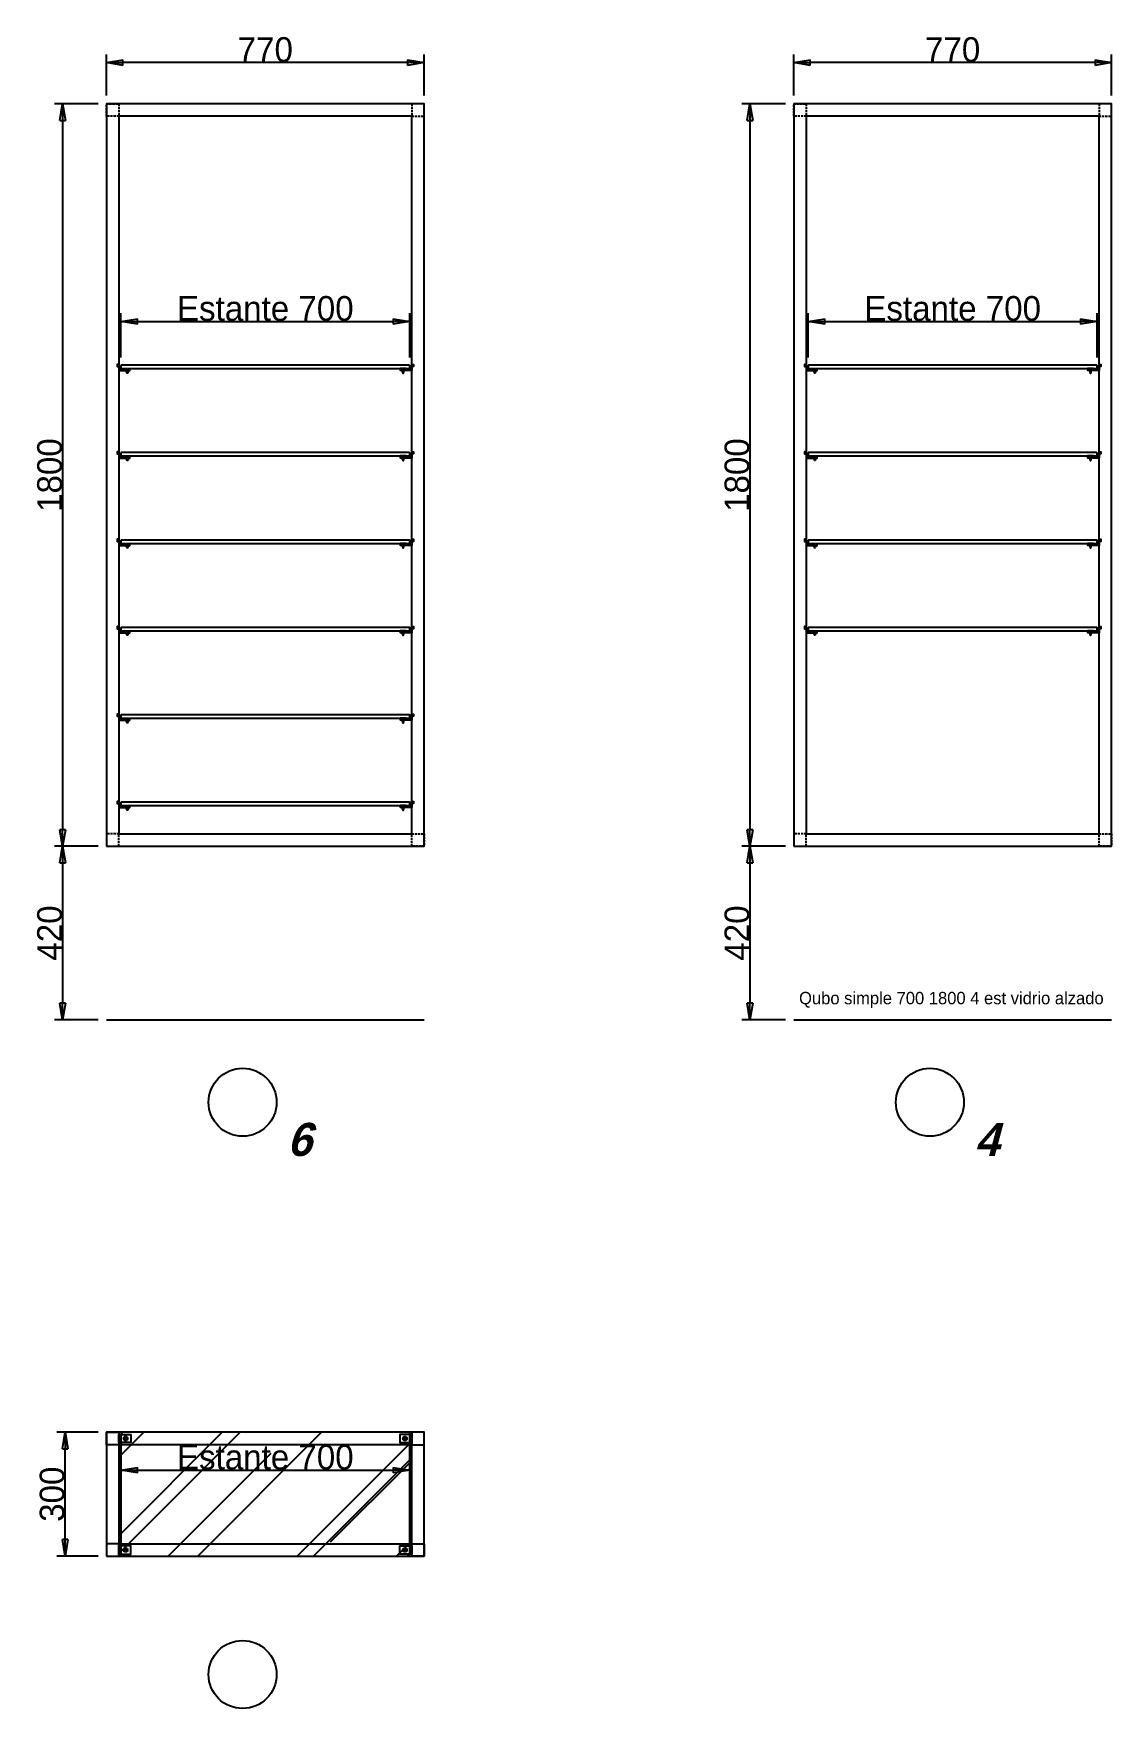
# Paper-space layout 'Jordi B.' of a CAD drawing. Header units: millimetres. Extents: x 23627 to 226976, y -18096 to 223844.
# Drawn here: x 51209 to 53821, y 109760 to 113820 of the extents above; entities that cross this region are included whole.
import ezdxf

# ---------------------------------------------------------------- set-up
doc = ezdxf.new("R2010")
doc.units = ezdxf.units.MM
doc.header["$PDMODE"] = 35
doc.header["$PDSIZE"] = 5
doc.linetypes.add('Discontinua JB', pattern=[0.75, 0.5, -0.25])
doc.layers.add('Bloques Estándar concep', color=7, linetype='Continuous', true_color=0x013e84)
for name, color, linetype in [('Cotas bloques dinámicos PM espacio', 140, 'Continuous'), ('Linea Capa Color 0000 JB', 7, 'Continuous'), ('Linea Capa Color 0202 Lila Parets JB', 202, 'Continuous')]:
    doc.layers.add(name, color=color, linetype=linetype)
doc.styles.add('Jordi Ava', font='Avant Garde MEdium BT.ttf')
doc.styles.add('Stylus BT JB', font='stylu.ttf', dxfattribs={"oblique": 15})
doc.dimstyles.new('Jordi Ava 2015', dxfattribs={"dimtxt": 60, "dimasz": 40, "dimexe": 20, "dimexo": 20, "dimgap": 0.09, "dimtad": 1, "dimdec": 0, "dimzin": 0, "dimdsep": 46, "dimtxsty": 'Jordi Ava', "dimblk": 'CLOSED', "dimcen": 1.5, "dimclrd": 7, "dimclre": 7, "dimclrt": 256, "dimadec": 0, "dimazin": 0, "dimtfac": 0.05, "dimtdec": 0, "dimtofl": 0, "dimtmove": 0, "dimatfit": 3, "dimldrblk": 'CLOSED', "dimfxl": 90, "dimtolj": 1, "dimtzin": 0, "dimlwd": -1, "dimlwe": -1, "dimarcsym": 0})

# ---------------------------------------------------------------- blocks, each defined once
blk = doc.blocks.new('_Closed')
at = {"color": 0, "linetype": 'ByBlock', "lineweight": -2}
for p, q in [((-1, 0.17), (0, 0)), ((-1, 0.17), (-1, -0.17)), ((0, 0), (-1, -0.17)), ((0, 0), (-1, 0))]:
    blk.add_line(p, q, dxfattribs=at)
blk = doc.blocks.new('*D5199')
at = {"layer": 'Cotas bloques dinámicos PM espacio', "color": 7, "ltscale": 10, "transparency": 16777216}
for p, q in [((51385.5, 113669.1), (51385.5, 113769.1)), ((52155.5, 113669.1), (52155.5, 113769.1)), ((52115.5, 113749.1), (51425.5, 113749.1))]:
    blk.add_line(p, q, dxfattribs=at)
at = {"layer": 'Defpoints', "color": 0, "ltscale": 10, "transparency": 16777216}
for p in [(51385.5, 113749.1), (51385.5, 113649.1), (52155.5, 113649.1)]:
    blk.add_point(p, dxfattribs=at)
at = {"layer": 'Cotas bloques dinámicos PM espacio', "color": 7, "ltscale": 10, "transparency": 16777216, "xscale": 40, "yscale": 40, "zscale": 40, "rotation": 180}
blk.add_blockref('_Closed', (51385.5, 113749.1), dxfattribs=at)
at = {"layer": 'Cotas bloques dinámicos PM espacio', "color": 7, "ltscale": 10, "transparency": 16777216, "xscale": 40, "yscale": 40, "zscale": 40}
blk.add_blockref('_Closed', (52155.5, 113749.1), dxfattribs=at)
at = {"layer": 'Cotas bloques dinámicos PM espacio', "ltscale": 10, "transparency": 16777216, "insert": (51770.5, 113780.4), "char_height": 60, "attachment_point": 5, "style": 'Jordi Ava'}
blk.add_mtext('\\A1;770', dxfattribs=at)
blk = doc.blocks.new('*D5200')
at = {"layer": 'Cotas bloques dinámicos PM espacio', "color": 7, "ltscale": 10, "transparency": 16777216}
for p, q in [((51365.5, 113649.1), (51259.4, 113649.1)), ((51279.4, 113609.1), (51279.4, 111889.6)), ((51365.5, 111849.6), (51259.4, 111849.6))]:
    blk.add_line(p, q, dxfattribs=at)
at = {"layer": 'Defpoints', "color": 0, "ltscale": 10, "transparency": 16777216}
for p in [(51385.5, 113649.1), (51279.4, 111849.6), (51385.5, 111849.6)]:
    blk.add_point(p, dxfattribs=at)
at = {"layer": 'Cotas bloques dinámicos PM espacio', "color": 7, "ltscale": 10, "transparency": 16777216, "xscale": 40, "yscale": 40, "zscale": 40}
for p, rotation in [((51279.4, 113649.1), 90), ((51279.4, 111849.6), 270)]:
    blk.add_blockref('_Closed', p, dxfattribs=dict(at, rotation=rotation))
at = {"layer": 'Cotas bloques dinámicos PM espacio', "ltscale": 10, "transparency": 16777216, "insert": (51248.1, 112749.4), "char_height": 60, "attachment_point": 5, "rotation": 90, "style": 'Jordi Ava'}
blk.add_mtext('\\A1;1800', dxfattribs=at)
blk = doc.blocks.new('*D5204')
at = {"layer": 'Cotas bloques dinámicos PM espacio', "color": 7, "ltscale": 10, "transparency": 16777216}
for p, q in [((35, 1605.4), (35, 1712.5)), ((735, 1605.4), (735, 1712.5)), ((75, 1692.5), (695, 1692.5))]:
    blk.add_line(p, q, dxfattribs=at)
at = {"layer": 'Defpoints', "color": 0, "ltscale": 10, "transparency": 16777216}
for p in [(735, 1692.5), (35, 1585.4), (735, 1585.4)]:
    blk.add_point(p, dxfattribs=at)
at = {"layer": 'Cotas bloques dinámicos PM espacio', "color": 7, "ltscale": 10, "transparency": 16777216, "xscale": 40, "yscale": 40, "zscale": 40, "rotation": 180}
blk.add_blockref('_Closed', (35, 1692.5), dxfattribs=at)
at = {"layer": 'Cotas bloques dinámicos PM espacio', "color": 7, "ltscale": 10, "transparency": 16777216, "xscale": 40, "yscale": 40, "zscale": 40}
blk.add_blockref('_Closed', (735, 1692.5), dxfattribs=at)
at = {"layer": 'Cotas bloques dinámicos PM espacio', "ltscale": 10, "transparency": 16777216, "insert": (385, 1723.8), "char_height": 60, "attachment_point": 5, "style": 'Jordi Ava'}
blk.add_mtext('\\A1;{\\C140;Estante 700}', dxfattribs=at)
blk = doc.blocks.new('*D5201')
at = {"layer": 'Cotas bloques dinámicos PM espacio', "color": 7, "ltscale": 10, "transparency": 16777216}
for p, q in [((51365.5, 111849.6), (51259.4, 111849.6)), ((51279.4, 111809.6), (51279.4, 111469.1)), ((51365.5, 111429.1), (51259.4, 111429.1))]:
    blk.add_line(p, q, dxfattribs=at)
at = {"layer": 'Defpoints', "color": 0, "ltscale": 10, "transparency": 16777216}
for p in [(51385.5, 111849.6), (51279.4, 111429.1), (51385.5, 111429.1)]:
    blk.add_point(p, dxfattribs=at)
at = {"layer": 'Cotas bloques dinámicos PM espacio', "color": 7, "ltscale": 10, "transparency": 16777216, "xscale": 40, "yscale": 40, "zscale": 40}
for p, rotation in [((51279.4, 111849.6), 90), ((51279.4, 111429.1), 270)]:
    blk.add_blockref('_Closed', p, dxfattribs=dict(at, rotation=rotation))
at = {"layer": 'Cotas bloques dinámicos PM espacio', "ltscale": 10, "transparency": 16777216, "insert": (51248.1, 111639.4), "char_height": 60, "attachment_point": 5, "rotation": 90, "style": 'Jordi Ava'}
blk.add_mtext('\\A1;420', dxfattribs=at)
blk = doc.blocks.new('*D5189')
at = {"layer": 'Cotas bloques dinámicos PM espacio', "color": 7, "ltscale": 10, "transparency": 16777216}
for p, q in [((51365.5, 110429.1), (51265.5, 110429.1)), ((51285.5, 110169.1), (51285.5, 110389.1)), ((51365.5, 110129.1), (51265.5, 110129.1))]:
    blk.add_line(p, q, dxfattribs=at)
at = {"layer": 'Defpoints', "color": 0, "ltscale": 10, "transparency": 16777216}
for p in [(51285.5, 110429.1), (51385.5, 110429.1), (51385.5, 110129.1)]:
    blk.add_point(p, dxfattribs=at)
at = {"layer": 'Cotas bloques dinámicos PM espacio', "color": 7, "ltscale": 10, "transparency": 16777216, "xscale": 40, "yscale": 40, "zscale": 40}
for p, rotation in [((51285.5, 110429.1), 90), ((51285.5, 110129.1), 270)]:
    blk.add_blockref('_Closed', p, dxfattribs=dict(at, rotation=rotation))
at = {"layer": 'Cotas bloques dinámicos PM espacio', "ltscale": 10, "transparency": 16777216, "insert": (51254.2, 110279.1), "char_height": 60, "attachment_point": 5, "rotation": 90, "style": 'Jordi Ava'}
blk.add_mtext('\\A1;300', dxfattribs=at)
blk = doc.blocks.new('*D5190')
at = {"layer": 'Cotas bloques dinámicos PM espacio', "color": 7, "ltscale": 10, "transparency": 16777216}
for p, q in [((51420.5, 110407.1), (51420.5, 110317.4)), ((52120.5, 110407.1), (52120.5, 110317.4)), ((51460.5, 110337.4), (52080.5, 110337.4))]:
    blk.add_line(p, q, dxfattribs=at)
at = {"layer": 'Defpoints', "color": 0, "ltscale": 10, "transparency": 16777216}
for p in [(51420.5, 110427.1), (52120.5, 110427.1), (52120.5, 110337.4)]:
    blk.add_point(p, dxfattribs=at)
at = {"layer": 'Cotas bloques dinámicos PM espacio', "color": 7, "ltscale": 10, "transparency": 16777216, "xscale": 40, "yscale": 40, "zscale": 40, "rotation": 180}
blk.add_blockref('_Closed', (51420.5, 110337.4), dxfattribs=at)
at = {"layer": 'Cotas bloques dinámicos PM espacio', "color": 7, "ltscale": 10, "transparency": 16777216, "xscale": 40, "yscale": 40, "zscale": 40}
blk.add_blockref('_Closed', (52120.5, 110337.4), dxfattribs=at)
at = {"layer": 'Cotas bloques dinámicos PM espacio', "ltscale": 10, "transparency": 16777216, "insert": (51770.5, 110368.6), "char_height": 60, "attachment_point": 5, "style": 'Jordi Ava'}
blk.add_mtext('\\A1;{\\C140;Estante 700}', dxfattribs=at)
blk = doc.blocks.new('*D5196')
at = {"layer": 'Cotas bloques dinámicos PM espacio', "color": 7, "ltscale": 10, "transparency": 16777216}
for p, q in [((53051.3, 113669.1), (53051.3, 113769.1)), ((53821.3, 113669.1), (53821.3, 113769.1)), ((53781.3, 113749.1), (53091.3, 113749.1))]:
    blk.add_line(p, q, dxfattribs=at)
at = {"layer": 'Defpoints', "color": 0, "ltscale": 10, "transparency": 16777216}
for p in [(53051.3, 113749.1), (53051.3, 113649.1), (53821.3, 113649.1)]:
    blk.add_point(p, dxfattribs=at)
at = {"layer": 'Cotas bloques dinámicos PM espacio', "color": 7, "ltscale": 10, "transparency": 16777216, "xscale": 40, "yscale": 40, "zscale": 40, "rotation": 180}
blk.add_blockref('_Closed', (53051.3, 113749.1), dxfattribs=at)
at = {"layer": 'Cotas bloques dinámicos PM espacio', "color": 7, "ltscale": 10, "transparency": 16777216, "xscale": 40, "yscale": 40, "zscale": 40}
blk.add_blockref('_Closed', (53821.3, 113749.1), dxfattribs=at)
at = {"layer": 'Cotas bloques dinámicos PM espacio', "ltscale": 10, "transparency": 16777216, "insert": (53436.3, 113780.4), "char_height": 60, "attachment_point": 5, "style": 'Jordi Ava'}
blk.add_mtext('\\A1;770', dxfattribs=at)
blk = doc.blocks.new('*D5197')
at = {"layer": 'Cotas bloques dinámicos PM espacio', "color": 7, "ltscale": 10, "transparency": 16777216}
for p, q in [((53031.3, 113649.1), (52925.1, 113649.1)), ((52945.1, 113609.1), (52945.1, 111889.6)), ((53031.3, 111849.6), (52925.1, 111849.6))]:
    blk.add_line(p, q, dxfattribs=at)
at = {"layer": 'Defpoints', "color": 0, "ltscale": 10, "transparency": 16777216}
for p in [(53051.3, 113649.1), (52945.1, 111849.6), (53051.3, 111849.6)]:
    blk.add_point(p, dxfattribs=at)
at = {"layer": 'Cotas bloques dinámicos PM espacio', "color": 7, "ltscale": 10, "transparency": 16777216, "xscale": 40, "yscale": 40, "zscale": 40}
for p, rotation in [((52945.1, 113649.1), 90), ((52945.1, 111849.6), 270)]:
    blk.add_blockref('_Closed', p, dxfattribs=dict(at, rotation=rotation))
at = {"layer": 'Cotas bloques dinámicos PM espacio', "ltscale": 10, "transparency": 16777216, "insert": (52913.9, 112749.4), "char_height": 60, "attachment_point": 5, "rotation": 90, "style": 'Jordi Ava'}
blk.add_mtext('\\A1;1800', dxfattribs=at)
blk = doc.blocks.new('*D5191')
at = {"layer": 'Cotas bloques dinámicos PM espacio', "color": 7, "ltscale": 10, "transparency": 16777216}
for p, q in [((53086.3, 113034.5), (53086.3, 113141.7)), ((53126.3, 113121.7), (53746.3, 113121.7)), ((53786.3, 113034.5), (53786.3, 113141.7))]:
    blk.add_line(p, q, dxfattribs=at)
at = {"layer": 'Defpoints', "color": 0, "ltscale": 10, "transparency": 16777216}
for p in [(53786.3, 113121.7), (53086.3, 113014.5), (53786.3, 113014.5)]:
    blk.add_point(p, dxfattribs=at)
at = {"layer": 'Cotas bloques dinámicos PM espacio', "color": 7, "ltscale": 10, "transparency": 16777216, "xscale": 40, "yscale": 40, "zscale": 40, "rotation": 180}
blk.add_blockref('_Closed', (53086.3, 113121.7), dxfattribs=at)
at = {"layer": 'Cotas bloques dinámicos PM espacio', "color": 7, "ltscale": 10, "transparency": 16777216, "xscale": 40, "yscale": 40, "zscale": 40}
blk.add_blockref('_Closed', (53786.3, 113121.7), dxfattribs=at)
at = {"layer": 'Cotas bloques dinámicos PM espacio', "ltscale": 10, "transparency": 16777216, "insert": (53436.3, 113152.9), "char_height": 60, "attachment_point": 5, "style": 'Jordi Ava'}
blk.add_mtext('\\A1;{\\C140;Estante 700}', dxfattribs=at)
blk = doc.blocks.new('*D5198')
at = {"layer": 'Cotas bloques dinámicos PM espacio', "color": 7, "ltscale": 10, "transparency": 16777216}
for p, q in [((53031.3, 111849.6), (52925.1, 111849.6)), ((52945.1, 111809.6), (52945.1, 111469.1)), ((53031.3, 111429.1), (52925.1, 111429.1))]:
    blk.add_line(p, q, dxfattribs=at)
at = {"layer": 'Defpoints', "color": 0, "ltscale": 10, "transparency": 16777216}
for p in [(53051.3, 111849.6), (52945.1, 111429.1), (53051.3, 111429.1)]:
    blk.add_point(p, dxfattribs=at)
at = {"layer": 'Cotas bloques dinámicos PM espacio', "color": 7, "ltscale": 10, "transparency": 16777216, "xscale": 40, "yscale": 40, "zscale": 40}
for p, rotation in [((52945.1, 111849.6), 90), ((52945.1, 111429.1), 270)]:
    blk.add_blockref('_Closed', p, dxfattribs=dict(at, rotation=rotation))
at = {"layer": 'Cotas bloques dinámicos PM espacio', "ltscale": 10, "transparency": 16777216, "insert": (52913.9, 111639.4), "char_height": 60, "attachment_point": 5, "rotation": 90, "style": 'Jordi Ava'}
blk.add_mtext('\\A1;420', dxfattribs=at)
blk = doc.blocks.new('Módulo Qubo simple grafito blanco o negro de A700 H1800mm con 6 est vidrio Alzado')
at = {"layer": 'Bloques Estándar concep', "ltscale": 50}
for points in [[(0, 420.5), (770, 420.5), (770, 2220), (0, 2220)], [(30, 450.5), (740, 450.5), (740, 2190), (30, 2190)], [(57, 1575.4), (32, 1575.4), (32, 1585.4), (28, 1585.4), (28, 1588.4), (26, 1588.4), (26, 1583.4), (30, 1583.4), (30, 1573.4), (57, 1573.4)], [(36, 1578.4), (734, 1578.4), (735, 1579.4), (735, 1585.4), (734, 1586.4), (36, 1586.4), (35, 1585.4), (35, 1579.4)], [(713, 1575.4), (738, 1575.4), (738, 1585.4), (742, 1585.4), (742, 1588.4), (744, 1588.4), (744, 1583.4), (740, 1583.4), (740, 1573.4), (713, 1573.4)], [(43.5, 1578.4), (58.5, 1578.4), (53.8, 1575.4), (53, 1575.4), (53, 1571.4), (51.5, 1567.4), (50.5, 1567.4), (49, 1571.4), (49, 1575.4), (48.3, 1575.4)], [(726.6, 1578.4), (711.6, 1578.4), (716.4, 1575.4), (717.1, 1575.4), (717.1, 1571.4), (718.6, 1567.4), (719.6, 1567.4), (721.1, 1571.4), (721.1, 1575.4), (721.9, 1575.4)], [(57, 1363.7), (32, 1363.7), (32, 1373.7), (28, 1373.7), (28, 1376.7), (26, 1376.7), (26, 1371.7), (30, 1371.7), (30, 1361.7), (57, 1361.7)], [(36, 1366.7), (734, 1366.7), (735, 1367.7), (735, 1373.7), (734, 1374.7), (36, 1374.7), (35, 1373.7), (35, 1367.7)], [(43.5, 1366.7), (58.5, 1366.7), (53.8, 1363.7), (53, 1363.7), (53, 1359.7), (51.5, 1355.7), (50.5, 1355.7), (49, 1359.7), (49, 1363.7), (48.3, 1363.7)], [(726.6, 1366.7), (711.6, 1366.7), (716.4, 1363.7), (717.1, 1363.7), (717.1, 1359.7), (718.6, 1355.7), (719.6, 1355.7), (721.1, 1359.7), (721.1, 1363.7), (721.9, 1363.7)], [(713, 1363.7), (738, 1363.7), (738, 1373.7), (742, 1373.7), (742, 1376.7), (744, 1376.7), (744, 1371.7), (740, 1371.7), (740, 1361.7), (713, 1361.7)], [(57, 1151.7), (32, 1151.7), (32, 1161.7), (28, 1161.7), (28, 1164.7), (26, 1164.7), (26, 1159.7), (30, 1159.7), (30, 1149.7), (57, 1149.7)], [(36, 1154.7), (734, 1154.7), (735, 1155.7), (735, 1161.7), (734, 1162.7), (36, 1162.7), (35, 1161.7), (35, 1155.7)], [(43.5, 1154.7), (58.5, 1154.7), (53.8, 1151.7), (53, 1151.7), (53, 1147.7), (51.5, 1143.7), (50.5, 1143.7), (49, 1147.7), (49, 1151.7), (48.3, 1151.7)], [(726.6, 1154.7), (711.6, 1154.7), (716.4, 1151.7), (717.1, 1151.7), (717.1, 1147.7), (718.6, 1143.7), (719.6, 1143.7), (721.1, 1147.7), (721.1, 1151.7), (721.9, 1151.7)], [(713, 1151.7), (738, 1151.7), (738, 1161.7), (742, 1161.7), (742, 1164.7), (744, 1164.7), (744, 1159.7), (740, 1159.7), (740, 1149.7), (713, 1149.7)], [(57, 940), (32, 940), (32, 950), (28, 950), (28, 953), (26, 953), (26, 948), (30, 948), (30, 938), (57, 938)], [(36, 943), (734, 943), (735, 944), (735, 950), (734, 951), (36, 951), (35, 950), (35, 944)], [(43.5, 943), (58.5, 943), (53.8, 940), (53, 940), (53, 936), (51.5, 932), (50.5, 932), (49, 936), (49, 940), (48.3, 940)], [(726.6, 943), (711.6, 943), (716.4, 940), (717.1, 940), (717.1, 936), (718.6, 932), (719.6, 932), (721.1, 936), (721.1, 940), (721.9, 940)], [(713, 940), (738, 940), (738, 950), (742, 950), (742, 953), (744, 953), (744, 948), (740, 948), (740, 938), (713, 938)], [(57, 728), (32, 728), (32, 738), (28, 738), (28, 741), (26, 741), (26, 736), (30, 736), (30, 726), (57, 726)], [(36, 731), (734, 731), (735, 732), (735, 738), (734, 739), (36, 739), (35, 738), (35, 732)], [(43.5, 731), (58.5, 731), (53.8, 728), (53, 728), (53, 724), (51.5, 720), (50.5, 720), (49, 724), (49, 728), (48.3, 728)], [(726.6, 731), (711.6, 731), (716.4, 728), (717.1, 728), (717.1, 724), (718.6, 720), (719.6, 720), (721.1, 724), (721.1, 728), (721.9, 728)], [(713, 728), (738, 728), (738, 738), (742, 738), (742, 741), (744, 741), (744, 736), (740, 736), (740, 726), (713, 726)], [(57, 516.3), (32, 516.3), (32, 526.3), (28, 526.3), (28, 529.3), (26, 529.3), (26, 524.3), (30, 524.3), (30, 514.3), (57, 514.3)], [(713, 516.3), (738, 516.3), (738, 526.3), (742, 526.3), (742, 529.3), (744, 529.3), (744, 524.3), (740, 524.3), (740, 514.3), (713, 514.3)], [(36, 519.3), (734, 519.3), (735, 520.3), (735, 526.3), (734, 527.3), (36, 527.3), (35, 526.3), (35, 520.3)], [(43.5, 519.3), (58.5, 519.3), (53.8, 516.3), (53, 516.3), (53, 512.3), (51.5, 508.3), (50.5, 508.3), (49, 512.3), (49, 516.3), (48.3, 516.3)], [(726.6, 519.3), (711.6, 519.3), (716.4, 516.3), (717.1, 516.3), (717.1, 512.3), (718.6, 508.3), (719.6, 508.3), (721.1, 512.3), (721.1, 516.3), (721.9, 516.3)]]:
    blk.add_lwpolyline(points, close=True, dxfattribs=at)
at = {"layer": 'Bloques Estándar concep', "linetype": 'Discontinua JB', "ltscale": 10}
for points in [[(0, 2220), (30, 2220), (30, 2190), (0, 2190)], [(770, 2220), (740, 2220), (740, 2190), (770, 2190)], [(0, 420.5), (30, 420.5), (30, 450.5), (0, 450.5)], [(770, 420.5), (740, 420.5), (740, 450.5), (770, 450.5)]]:
    blk.add_lwpolyline(points, close=True, dxfattribs=at)
at = {"layer": 'Cotas bloques dinámicos PM espacio', "ltscale": 10}
blk.add_circle((330, -200), 82.4, dxfattribs=at)
at = {"layer": 'Linea Capa Color 0202 Lila Parets JB', "ltscale": 10}
blk.add_line((0, 0), (770, 0), dxfattribs=at)
at = {"layer": 'Cotas bloques dinámicos PM espacio', "ltscale": 10, "insert": (438.1, -250), "char_height": 80, "width": 102.993, "attachment_point": 1, "style": 'Stylus BT JB'}
blk.add_mtext('{\\fStylus BT|b1|i0|c0|p34;\\C140;6}', dxfattribs=at)
at = {"layer": 'Cotas bloques dinámicos PM espacio', "ltscale": 10}
dim = blk.add_linear_dim(base=(0, 2320), p1=(770, 2220), p2=(0, 2220), dimstyle='Jordi Ava 2015', dxfattribs=at)
dim.commit()
dim.dimension.update_dxf_attribs({"geometry": '*D5199', "text_midpoint": (385, 2351.2), "insert": (-51385.5, -111429.1)})
for base, p1, p2, picture, middle in [((-106.1402, 420.4993), (0, 2220), (0, 420.4993), '*D5200', (-137.384, 1320.2497)), ((-106.1402, 0), (0, 420.4993), (0, 0), '*D5201', (-137.384, 210.2497))]:
    dim = blk.add_linear_dim(base=base, p1=p1, p2=p2, angle=90, dimstyle='Jordi Ava 2015', dxfattribs=at)
    dim.commit()
    dim.dimension.update_dxf_attribs({"geometry": picture, "text_midpoint": middle, "insert": (-51385.5251, -111429.1384)})
dim = blk.add_linear_dim(base=(735, 1692.5), p1=(35, 1585.4), p2=(735, 1585.4), text='{\\C140;Estante <>}', dimstyle='Jordi Ava 2015', dxfattribs=at)
dim.commit()
dim.dimension.update_dxf_attribs({"geometry": '*D5204', "text_midpoint": (385, 1723.8)})
blk = doc.blocks.new('Módulo Qubo simple grafito blanco o negro de A700 H1800mm con 6 est vidrio Alzado ATT')
at = {"layer": 'Linea Capa Color 0000 JB'}
blk.add_blockref('Módulo Qubo simple grafito blanco o negro de A700 H1800mm con 6 est vidrio Alzado', (0, 0), dxfattribs=at)
at = {"layer": 'Linea Capa Color 0000 JB', "ltscale": 50, "style": 'Jordi Ava', "flags": 2}
blk.add_attdef('ESTANDAR', (0, 0), '', height=2.5, dxfattribs=at)
blk = doc.blocks.new('*U5205')
at = {"layer": 'Linea Capa Color 0000 JB', "ltscale": 50}
blk.add_blockref('Módulo Qubo simple grafito blanco o negro de A700 H1800mm con 6 est vidrio Alzado ATT', (51385.5, 111429.1), dxfattribs=at)
blk = doc.blocks.new('Módulo Qubo simple grafito blanco o negro de A700 H1800mm con 6 est vidrio Planta')
at = {"layer": 'Bloques Estándar concep', "ltscale": 50}
h = blk.add_hatch(dxfattribs=at)
h.set_pattern_fill('AR-RROOF', color=256, scale=10, angle=45, style=0)
h.set_pattern_definition([(45, (82101.74, 23593.09), (215.52615, 574.7364), [3810, -508, 1270, -254]), (45, (82250.8, 23921.76), (-418.48, 59.2697), [762, -83.82, 1524, -190.5]), (45, (82038.88, 23835.55), (813.6112, 1054.28207), [2032, -355.6, 1016, -254])])
h.paths.add_polyline_path([(40, -300), (730, -300), (735, -295), (735, -2), (733, 0), (40, 0), (35, -5), (35, -295)])
for points in [[(0, -300), (770, -300), (770, 0), (0, 0)], [(0, 0), (30, 0), (30, -30), (0, -30)], [(40, -300), (730, -300), (735, -295), (735, -2), (733, 0), (40, 0), (35, -5), (35, -295)], [(770, 0), (740, 0), (740, -30), (770, -30)], [(30, -5), (59, -5), (59, -25), (30, -25)], [(30, -270), (740, -270), (740, -30), (30, -30)], [(32, -5), (59, -5), (59, -25), (32, -25)], [(740, -5), (711, -5), (711, -25), (740, -25)], [(738, -5), (711, -5), (711, -25), (738, -25)], [(0, -300), (30, -300), (30, -270), (0, -270)], [(30, -295), (59, -295), (59, -275), (30, -275)], [(32, -295), (59, -295), (59, -275), (32, -275)], [(740, -295), (711, -295), (711, -275), (740, -275)], [(738, -295), (711, -295), (711, -275), (738, -275)], [(770, -300), (740, -300), (740, -270), (770, -270)]]:
    blk.add_lwpolyline(points, close=True, dxfattribs=at)
for centre, radius in [((46.5, -15), 4.9), ((46.5, -15), 2.5), ((46.5, -15), 2.25), ((723.5, -15), 4.9), ((723.5, -15), 2.5), ((723.5, -15), 2.25), ((46.5, -285), 4.9), ((46.5, -285), 2.5), ((46.5, -285), 2.25), ((723.5, -285), 4.9), ((723.5, -285), 2.5), ((723.5, -285), 2.25)]:
    blk.add_circle(centre, radius, dxfattribs=at)
at = {"layer": 'Cotas bloques dinámicos PM espacio', "ltscale": 10}
blk.add_circle((330, -587), 82.4, dxfattribs=at)
dim = blk.add_linear_dim(base=(-100, 0), p1=(0, -300), p2=(0, 0), angle=90, dimstyle='Jordi Ava 2015', dxfattribs=at)
dim.commit()
dim.dimension.update_dxf_attribs({"geometry": '*D5189', "text_midpoint": (-131.3, -150), "insert": (-51385.5, -110429.1)})
dim = blk.add_linear_dim(base=(735, -91.8), p1=(35, -2), p2=(735, -2), text='{\\C140;Estante <>}', dimstyle='Jordi Ava 2015', dxfattribs=at)
dim.commit()
dim.dimension.update_dxf_attribs({"geometry": '*D5190', "text_midpoint": (385, -60.5), "insert": (-51385.5, -110429.1)})
blk = doc.blocks.new('Módulo Qubo simple grafito blanco o negro de A700 H1800mm con 6 est vidrio Planta ATT')
at = {"layer": 'Linea Capa Color 0000 JB'}
blk.add_blockref('Módulo Qubo simple grafito blanco o negro de A700 H1800mm con 6 est vidrio Planta', (0, 0), dxfattribs=at)
at = {"layer": 'Linea Capa Color 0000 JB', "ltscale": 50, "style": 'Jordi Ava', "flags": 2}
blk.add_attdef('ESTANDAR', (0, 0), '', height=100, dxfattribs=at)
blk = doc.blocks.new('*U5208')
at = {"layer": 'Linea Capa Color 0000 JB', "ltscale": 50}
blk.add_blockref('Módulo Qubo simple grafito blanco o negro de A700 H1800mm con 6 est vidrio Planta ATT', (51385.5, 110429.1), dxfattribs=at)
blk = doc.blocks.new('202501150924')
at = {"layer": 'Bloques Estándar concep', "ltscale": 50}
for points in [[(0, 420.5), (770, 420.5), (770, 2220), (0, 2220)], [(30, 450.5), (740, 450.5), (740, 2190), (30, 2190)], [(57, 1575.4), (32, 1575.4), (32, 1585.4), (28, 1585.4), (28, 1588.4), (26, 1588.4), (26, 1583.4), (30, 1583.4), (30, 1573.4), (57, 1573.4)], [(36, 1578.4), (734, 1578.4), (735, 1579.4), (735, 1585.4), (734, 1586.4), (36, 1586.4), (35, 1585.4), (35, 1579.4)], [(713, 1575.4), (738, 1575.4), (738, 1585.4), (742, 1585.4), (742, 1588.4), (744, 1588.4), (744, 1583.4), (740, 1583.4), (740, 1573.4), (713, 1573.4)], [(43.5, 1578.4), (58.5, 1578.4), (53.8, 1575.4), (53, 1575.4), (53, 1571.4), (51.5, 1567.4), (50.5, 1567.4), (49, 1571.4), (49, 1575.4), (48.3, 1575.4)], [(726.6, 1578.4), (711.6, 1578.4), (716.4, 1575.4), (717.1, 1575.4), (717.1, 1571.4), (718.6, 1567.4), (719.6, 1567.4), (721.1, 1571.4), (721.1, 1575.4), (721.9, 1575.4)], [(57, 1363.7), (32, 1363.7), (32, 1373.7), (28, 1373.7), (28, 1376.7), (26, 1376.7), (26, 1371.7), (30, 1371.7), (30, 1361.7), (57, 1361.7)], [(36, 1366.7), (734, 1366.7), (735, 1367.7), (735, 1373.7), (734, 1374.7), (36, 1374.7), (35, 1373.7), (35, 1367.7)], [(43.5, 1366.7), (58.5, 1366.7), (53.8, 1363.7), (53, 1363.7), (53, 1359.7), (51.5, 1355.7), (50.5, 1355.7), (49, 1359.7), (49, 1363.7), (48.3, 1363.7)], [(726.6, 1366.7), (711.6, 1366.7), (716.4, 1363.7), (717.1, 1363.7), (717.1, 1359.7), (718.6, 1355.7), (719.6, 1355.7), (721.1, 1359.7), (721.1, 1363.7), (721.9, 1363.7)], [(713, 1363.7), (738, 1363.7), (738, 1373.7), (742, 1373.7), (742, 1376.7), (744, 1376.7), (744, 1371.7), (740, 1371.7), (740, 1361.7), (713, 1361.7)], [(57, 1151.7), (32, 1151.7), (32, 1161.7), (28, 1161.7), (28, 1164.7), (26, 1164.7), (26, 1159.7), (30, 1159.7), (30, 1149.7), (57, 1149.7)], [(36, 1154.7), (734, 1154.7), (735, 1155.7), (735, 1161.7), (734, 1162.7), (36, 1162.7), (35, 1161.7), (35, 1155.7)], [(43.5, 1154.7), (58.5, 1154.7), (53.8, 1151.7), (53, 1151.7), (53, 1147.7), (51.5, 1143.7), (50.5, 1143.7), (49, 1147.7), (49, 1151.7), (48.3, 1151.7)], [(726.6, 1154.7), (711.6, 1154.7), (716.4, 1151.7), (717.1, 1151.7), (717.1, 1147.7), (718.6, 1143.7), (719.6, 1143.7), (721.1, 1147.7), (721.1, 1151.7), (721.9, 1151.7)], [(713, 1151.7), (738, 1151.7), (738, 1161.7), (742, 1161.7), (742, 1164.7), (744, 1164.7), (744, 1159.7), (740, 1159.7), (740, 1149.7), (713, 1149.7)], [(57, 940), (32, 940), (32, 950), (28, 950), (28, 953), (26, 953), (26, 948), (30, 948), (30, 938), (57, 938)], [(36, 943), (734, 943), (735, 944), (735, 950), (734, 951), (36, 951), (35, 950), (35, 944)], [(43.5, 943), (58.5, 943), (53.8, 940), (53, 940), (53, 936), (51.5, 932), (50.5, 932), (49, 936), (49, 940), (48.3, 940)], [(726.6, 943), (711.6, 943), (716.4, 940), (717.1, 940), (717.1, 936), (718.6, 932), (719.6, 932), (721.1, 936), (721.1, 940), (721.9, 940)], [(713, 940), (738, 940), (738, 950), (742, 950), (742, 953), (744, 953), (744, 948), (740, 948), (740, 938), (713, 938)]]:
    blk.add_lwpolyline(points, close=True, dxfattribs=at)
at = {"layer": 'Bloques Estándar concep', "linetype": 'Discontinua JB', "ltscale": 10}
for points in [[(0, 2220), (30, 2220), (30, 2190), (0, 2190)], [(770, 2220), (740, 2220), (740, 2190), (770, 2190)], [(0, 420.5), (30, 420.5), (30, 450.5), (0, 450.5)], [(770, 420.5), (740, 420.5), (740, 450.5), (770, 450.5)]]:
    blk.add_lwpolyline(points, close=True, dxfattribs=at)
at = {"layer": 'Cotas bloques dinámicos PM espacio', "ltscale": 10}
blk.add_circle((330, -200), 82.4, dxfattribs=at)
at = {"layer": 'Linea Capa Color 0202 Lila Parets JB', "ltscale": 10}
blk.add_line((0, 0), (770, 0), dxfattribs=at)
at = {"layer": 'Cotas bloques dinámicos PM espacio', "ltscale": 10, "insert": (438.1, -250), "char_height": 80, "width": 102.993, "attachment_point": 1, "style": 'Stylus BT JB'}
blk.add_mtext('{\\fStylus BT|b1|i0|c0|p34;\\C140;4}', dxfattribs=at)
at = {"layer": 'Cotas bloques dinámicos PM espacio', "ltscale": 10}
dim = blk.add_linear_dim(base=(0, 2320), p1=(770, 2220), p2=(0, 2220), dimstyle='Jordi Ava 2015', dxfattribs=at)
dim.commit()
dim.dimension.update_dxf_attribs({"geometry": '*D5196', "text_midpoint": (385, 2351.2), "insert": (-53051.3, -111429.1)})
for base, p1, p2, picture, middle in [((-106.1402, 420.4993), (0, 2220), (0, 420.4993), '*D5197', (-137.384, 1320.2497)), ((-106.1402, 0), (0, 420.4993), (0, 0), '*D5198', (-137.384, 210.2497))]:
    dim = blk.add_linear_dim(base=base, p1=p1, p2=p2, angle=90, dimstyle='Jordi Ava 2015', dxfattribs=at)
    dim.commit()
    dim.dimension.update_dxf_attribs({"geometry": picture, "text_midpoint": middle, "insert": (-53051.2665, -111429.1384)})
dim = blk.add_linear_dim(base=(735, 1692.5), p1=(35, 1585.4), p2=(735, 1585.4), text='{\\C140;Estante <>}', dimstyle='Jordi Ava 2015', dxfattribs=at)
dim.commit()
dim.dimension.update_dxf_attribs({"geometry": '*D5191', "text_midpoint": (385, 1723.8), "insert": (-53051.3, -111429.1)})
blk = doc.blocks.new('Qubo simple 700 1800 4 est vidrio alzado')
at = {"layer": 'Bloques Estándar concep'}
blk.add_blockref('202501150924', (0, 0), dxfattribs=at)
at = {"layer": 'Cotas bloques dinámicos PM espacio', "ltscale": 50, "style": 'Jordi Ava'}
blk.add_attdef('ESTANDAR', (12.8, 37.6), '', height=30, dxfattribs=at)

psp = doc.layouts.new('Jordi B.')

# ---------------------------------------------------------------- block references
at = {"ltscale": 50}
for name in ['*U5205', '*U5208']:
    psp.add_blockref(name, (0, 0), dxfattribs=at)
at = {"layer": 'Bloques Estándar concep'}
psp.add_blockref('Qubo simple 700 1800 4 est vidrio alzado', (53051.3, 111429.1), dxfattribs=at).add_auto_attribs({'ESTANDAR': 'Qubo simple 700 1800 4 est vidrio alzado'})

doc.saveas('drawing.dxf')
